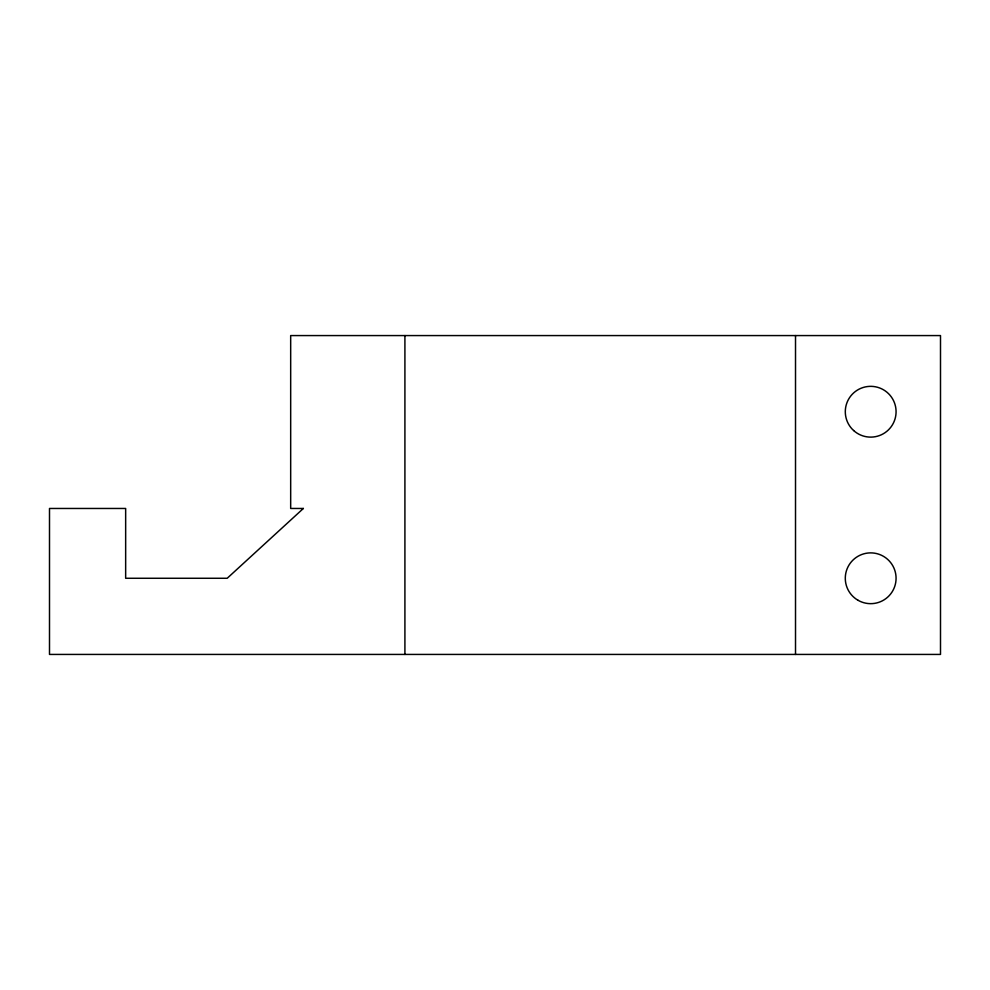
<?xml version="1.0" encoding="UTF-8"?>
<svg xmlns="http://www.w3.org/2000/svg" width="990" height="990" viewBox="0 0 990 990"><rect width="100%" height="100%" fill="white"/><g stroke="black" fill="none" stroke-linecap="round" stroke-linejoin="round"><path stroke-width="1.49" d="M795.515 335.573L795.515 654.427M404.91 335.573L404.91 654.427M303.373 508.464L227.205 578.271L125.656 578.271L125.656 508.464L49.5 508.464L49.5 654.427L940.5 654.427L940.5 335.573L290.676 335.573L290.676 508.464L303.373 508.464M853.64 430.539A25.381 25.381 0 0 0 895.505 417.087A25.381 25.381 0 0 0 862.921 387.56A25.381 25.381 0 0 0 853.64 430.539M857.996 600.262A25.381 25.381 0 0 0 896.074 578.271A25.381 25.381 0 0 0 857.996 556.281A25.381 25.381 0 0 0 857.996 600.262"/></g></svg>
